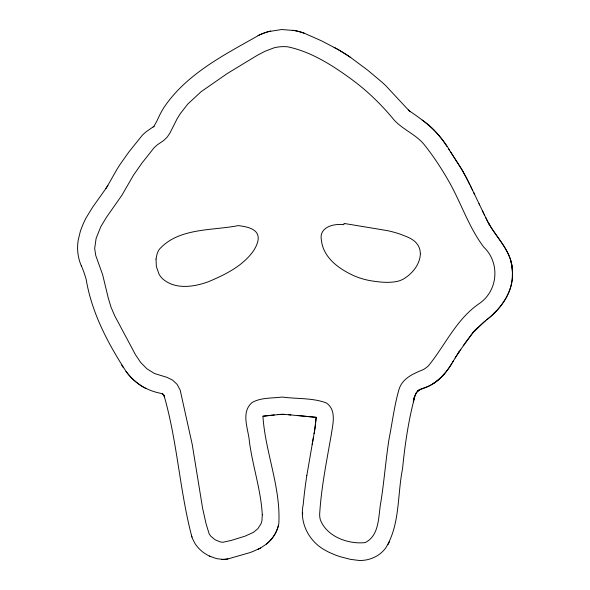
<?xml version="1.0" encoding="UTF-8"?>
<svg xmlns="http://www.w3.org/2000/svg" width="590" height="590" viewBox="0 0 590 590"><rect width="100%" height="100%" fill="white"/><g stroke="black" fill="none" stroke-linecap="round" stroke-linejoin="round"><path stroke-width="0.89" d="M306.844 475.334A481.882 481.882 0 0 0 303.238 504.421C299.137 523.042 309.367 542.203 326.1 550.721A53.203 53.203 0 0 0 329.301 552.424L335.658 555.116A103.619 103.619 0 0 0 340.585 556.805L350.416 559.335L359.17 560.485A32.9 32.9 0 0 0 372.054 558.265L375.557 556.702A30.186 30.186 0 0 0 385.484 548.287C400.293 524.724 397.195 495.18 402.542 468.792C404.998 443.923 408.656 418.863 415.323 394.806C417.123 389.252 423.517 388.397 428.104 386.398C439.557 381.376 447.368 371.162 453.533 360.682M306.852 475.334L315.193 427.153L316.188 417.344L297.294 415.456M312.162 444.432L312.449 442.78M314.618 430.553L316.188 417.344L288.702 414.755M312.589 441.954L313.024 439.476M314.352 432.057L314.492 431.231M313.172 438.65L313.32 437.832M314.057 433.702L314.205 432.883M413.317 401.709C414.261 396.989 415.699 391.2 420.67 389.223C434.306 385.543 444.971 375.329 451.888 363.329M81.317 265.906A45.991 45.991 0 0 1 78.293 239.761L80.211 231.848A79.871 79.871 0 0 1 82.165 226.427A88.603 88.603 0 0 1 86.192 217.71L92.711 207.09L105.898 188.535A94.798 94.798 0 0 0 107.461 186.056L116.658 169.883A143.562 143.562 0 0 1 120.043 164.463L129.195 151.556L142.146 135.457A33.711 33.711 0 0 1 147.264 130.973L153.916 126.371L156.49 121.828A62.503 62.503 0 0 0 157.095 120.552L159.639 115.161A103.589 103.589 0 0 1 163.644 107.963C186.396 73.728 224.79 54.605 259.578 34.884A59.398 59.398 0 0 1 268.929 31.528L281.74 29.537L294.506 30.547A62.901 62.901 0 0 1 304.403 33.283L321.484 40.813L337.222 49.059A191.042 191.042 0 0 1 350.807 57.606L367.666 70.158L382.025 82.209A186.794 186.794 0 0 1 385.897 85.823L408.354 109.954A32.14 32.14 0 0 0 409.534 111.082C425.383 121.452 440.221 133.679 449.669 150.472M455.362 357.673L452.368 362.57M455.133 358.049L455.819 356.928M455.591 357.304L456.276 356.176M456.048 356.552L460.746 349.383M456.505 355.8L459.492 351.197A84.517 84.517 0 0 0 457.973 353.484M460.119 350.29L473.055 332.45L484.7 321.439M463.246 345.74L464.5 343.926M465.134 343.019L473.652 331.757L482.428 323.364M271.26 539.363L271.938 538.537A33.763 33.763 0 0 0 278.259 526.059A30.016 30.016 0 0 0 278.841 523.419C280.729 487.665 265.802 453.474 263.044 417.986A19.278 19.278 0 0 1 262.993 416.223L282.219 414.202L290.863 414.932M486.676 319.773C502.083 307.965 514.495 289.889 512.238 269.652C511.464 248.737 493.454 235.661 485.725 217.54M485.194 321.026C499.944 309.713 512.872 293.481 512.415 273.937C513.772 252.21 495.821 238.102 487.06 220.218M482.819 323.025L483.217 322.693M483.712 322.28L485.688 320.606M271.26 539.363A37.155 37.155 0 0 1 266.422 544.054L260.61 547.992L252.948 551.48A128.886 128.886 0 0 1 249.452 552.756L227.924 558.914A26.226 26.226 0 0 1 222.644 559.379L216.655 558.649L209.325 556.097M263.044 416.208L274.291 414.895M278.119 414.571L284.38 414.394M422.16 120.109C432.411 126.71 440.192 136.364 446.903 146.394M81.398 265.869A107.594 107.594 0 0 1 86.155 279.328C91.804 313.209 108.169 343.859 126.68 372.356M448.747 149.115L462.265 170.259M450.59 151.837L461.21 168.438M461.417 168.806L463.091 171.727M462.678 170.997L466.933 178.881M463.298 172.096L464.116 173.571M464.315 173.939L466.137 177.354M466.402 177.863L467.457 179.906M467.199 179.39L467.981 180.931M467.723 180.415L468.497 181.956M468.239 181.44L471.499 188.011M486.676 219.451L486.868 219.834M468.755 182.465L469.861 184.677M486.293 218.691L482.362 210.645M470.407 185.791L472.583 190.231M484.036 214.096L484.597 215.247M472.044 189.117L483.476 212.953M473.659 192.458L474.729 194.685M479.043 203.727L479.596 204.885M164.138 395.897C177.332 441.829 179.618 489.892 191.632 536.008A44.279 44.279 0 0 0 191.971 537.106L192.052 537.335A30.245 30.245 0 0 0 192.539 538.7L194.995 543.545A34.559 34.559 0 0 0 210.785 556.635M227.924 558.914A26.248 26.248 0 0 1 221.781 559.357M164.234 396.192A12.515 12.515 0 0 1 164.389 396.797M162.25 393.751A3.732 3.732 0 0 1 164.212 396.038M126.717 372.334A56.78 56.78 0 0 0 143.636 387.232L148.208 389.43A56.559 56.559 0 0 0 160.281 393.228L162.486 393.936A3.606 3.606 0 0 1 164.153 395.89M154.123 126.201A7.39 7.39 0 0 1 153.105 127.042M258.066 35.592A61.832 61.832 0 0 1 270.721 31.027M409.969 111.466A31.919 31.919 0 0 1 408.354 109.954M510.387 259.755A50.187 50.187 0 0 1 512.334 276.798M495.076 312.28A93.006 93.006 0 0 1 493.609 313.688A87.268 87.268 0 0 0 496.618 310.746M473.652 331.757A61.419 61.419 0 0 1 477.819 327.457M444.794 373.404A48.682 48.682 0 0 1 433.2 383.625M417.381 391.472A9.123 9.123 0 0 1 419.52 389.82M414.593 396.657A37.554 37.554 0 0 0 413.332 401.709A38.512 38.512 0 0 1 414.453 397.085M302.574 514.34A59.207 59.207 0 0 1 302.633 512.385M389.385 541.922A47.797 47.797 0 0 1 387.829 544.776M417.373 391.465A9.366 9.366 0 0 1 419.903 389.614M489.685 225.166A83.699 83.699 0 0 1 488.638 223.256M334.117 47.325A192.842 192.842 0 0 1 350.807 57.606M292.699 30.23A62.798 62.798 0 0 1 304.403 33.283M107.874 185.385A98.36 98.36 0 0 1 105.898 188.535M123.384 367.718A85.845 85.845 0 0 1 121.474 364.627M145.855 388.463A57.009 57.009 0 0 1 126.039 371.42M191.971 537.106A51.116 51.116 0 0 1 191.381 535.137M260.61 547.992A45.496 45.496 0 0 1 257.483 549.592M266.422 544.046A36.823 36.823 0 0 0 271.946 538.545A33.586 33.586 0 0 0 278.473 525.211M262.284 514.819L261.938 520.734L261.068 523.669L257.963 528.581L253.42 532.35L245.123 536.14L231.044 540.477L222.954 542.262L220.38 541.952L215.188 539.843L210.77 536.17L209.162 533.906L206.087 523.817L202.621 508.388L192.222 444.432L180.164 390.005L177.066 384.348L172.597 380.108L166.867 377.305L154.447 373.507L146.844 368.728L140.56 362.334L135.39 354.546L114.637 315.65L110.994 307.088L108.317 298.223L102.653 274.748L95.742 255.448L94.673 248.486L96.133 238.316L100.838 226.634L106.399 217.386L121.872 195.29L133.547 175.083L142.109 162.855L154.145 147.699L157.383 144.779L163.6 140.597L167.184 137.138L169.913 133.111L177.081 118.833L180.311 113.634L187.745 104.098L201.028 91.76L227.408 73.44L257.078 55.445L264.77 51.382L273.937 47.856A38.866 38.866 0 0 1 287.684 46.809C310.923 51.684 331.772 64.9 350.77 78.736C366.036 89.835 379.739 102.926 391.908 117.336C400.47 128.738 414.814 133.384 423.871 144.203C433.842 156.593 442.522 170.038 450.266 183.918C461.756 204.76 469.264 227.917 483.726 247.04C500.239 262.727 498.167 290.634 479.331 303.533C456.395 319.072 445.288 345.113 428.392 365.889A31.646 31.646 0 0 1 423.303 369.613C413.317 373.61 402.218 378.293 398.914 389.71C394.268 405.927 392.276 422.809 388.98 439.336C385.808 459.868 384.208 480.621 381.015 501.161C378.19 515.114 380.122 535.278 365.166 542.594C348.373 544.445 326.963 536.775 320.4 519.96A18.792 18.792 0 0 1 319.692 513.632C321.351 487.067 326.705 460.945 331.256 434.778C332.804 424.262 336.846 409.998 326.233 402.889C312.287 397.682 296.777 399.061 282.145 397.026C272.079 398.405 261.149 397.336 252.055 402.542C240.425 412.565 248.508 429.225 249.437 441.94C252.741 466.402 260.95 490.106 262.284 514.819M420.397 253.545C420.065 264.512 412.049 274.225 402.764 279.38A26.181 26.181 0 0 1 397.616 281.297C388.714 283.244 379.495 282.138 370.594 280.707A72.01 72.01 0 0 1 353.27 275.449C341.013 269.667 328.483 261.341 323.313 248.235A31.108 31.108 0 0 1 321.484 240.617C318.416 227.194 333.579 223.352 343.845 224.694L344.051 223.44L387.099 230.579A103.811 103.811 0 0 1 400.514 234.267C406.768 236.738 413.907 238.898 417.757 244.857A16.38 16.38 0 0 1 419.918 249.88L420.397 253.545M156.018 259.069L156.357 266.547L159.064 274.232A20.709 20.709 0 0 0 162.914 279.085C175.584 289.838 194.081 286.998 208.477 281.695C225.225 274.652 242.896 266.002 253.582 250.698A40.931 40.931 0 0 0 256.377 245.558C263.295 229.96 249.26 226.958 238.286 225.609C212.017 230.779 178.681 227.622 159.278 249.364A20.466 20.466 0 0 0 157.08 253.929L156.018 259.069M316.203 417.713L316.188 417.344L316.203 417.713"/></g></svg>
